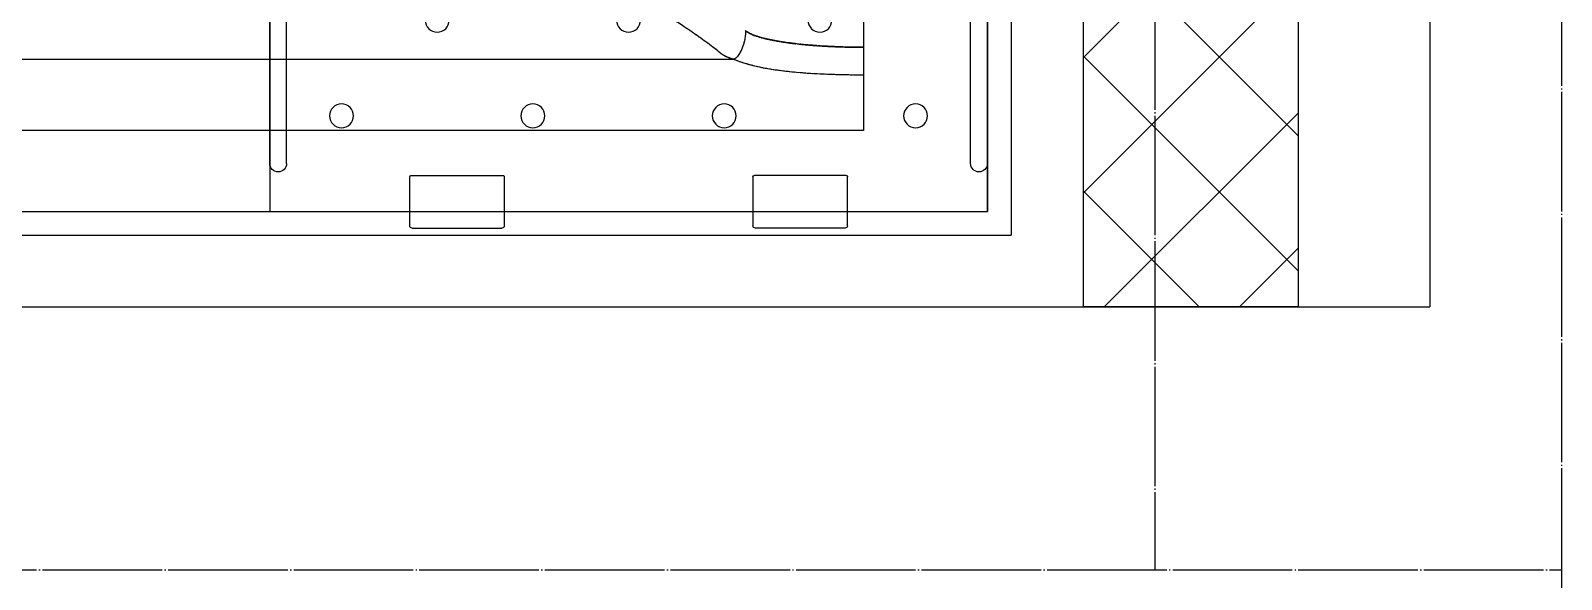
# Model space of a CAD drawing. Header units: millimetres. Extents: x 18456 to 179493, y -203649 to 469211.
# Drawn here: x 121054 to 121694, y -36875 to -36645 of the extents above; entities that cross this region are included whole.
import ezdxf

# ---------------------------------------------------------------- set-up
doc = ezdxf.new("R2010")
doc.units = ezdxf.units.MM
doc.linetypes.add('X-평면도(기본형)$0$CEN', pattern=[52.5, 50, -1, 0.5, -1])
doc.linetypes.add('X-평면도(기본형)$0$HIDDENX2', pattern=[0.75, 0.5, -0.25])
for name, color, linetype, true_color in [('X-평면도(기본형)$0$40HAT', 9, 'Continuous', 0x808080), ('X-평면도(기본형)$0$CEN', 1, 'X-평면도(기본형)$0$CEN', 0xff0000), ('X-평면도(기본형)$0$FIN', 9, 'Continuous', 0x808080), ('X-평면도(기본형)$0$FUR', 6, 'Continuous', 0xff00ff), ('X-평면도(기본형)$0$MC', 7, 'Continuous', 0x7f7fff), ('X-평면도(기본형)$0$W1', 2, 'Continuous', 0xffff00), ('X-평면도(기본형)$0$W2', 3, 'Continuous', 0x00ff00)]:
    doc.layers.add(name, color=color, linetype=linetype, true_color=true_color)

# ---------------------------------------------------------------- blocks, each defined once
blk = doc.blocks.new('X-평면도(기본형)$0$코너  선반')
at = {"layer": 'X-평면도(기본형)$0$FUR'}
for p, q in [((506927.8, 180420.77), (506927.8, 180400.27)), ((506928.8, 180421.77), (506966.3, 180421.77)), ((506928.8, 180421.77), (506966.3, 180421.77)), ((506967.3, 180400.27), (506967.3, 180420.77)), ((507071.3, 180400.27), (507071.3, 180420.77)), ((507109.8, 180421.77), (507072.3, 180421.77)), ((507109.8, 180421.77), (507072.3, 180421.77)), ((507110.8, 180420.77), (507110.8, 180400.27)), ((506869.3, 180298.27), (506869.3, 180414.77)), ((506869.3, 180414.77), (506927.8, 180414.77)), ((506967.3, 180414.77), (507071.3, 180414.77)), ((507110.8, 180414.77), (507169.3, 180414.77)), ((507169.3, 180298.27), (507169.3, 180414.77)), ((506928.3, 180399.77), (506966.8, 180399.77)), ((507110.3, 180399.77), (507071.8, 180399.77)), ((506872.8, 180294.77), (507165.8, 180294.77))]:
    blk.add_line(p, q, dxfattribs=at)
at = {"layer": 'X-평면도(기본형)$0$FUR', "color": 8, "true_color": 0x808080}
for p, q in [((506869.3, 180394.77), (506869.3, 180311.77)), ((506876.3, 180394.77), (506876.3, 180311.77)), ((507162.3, 180394.77), (507162.3, 180311.77)), ((507169.3, 180394.77), (507169.3, 180311.77)), ((507119.3, 180306.77), (506881.3, 180306.77)), ((507119.3, 180306.77), (507157.3, 180306.77)), ((507119.3, 180299.77), (506881.3, 180299.77)), ((507119.3, 180299.77), (507157.3, 180299.77))]:
    blk.add_line(p, q, dxfattribs=at)
for centre in [(506899.3, 180374.77), (506979.3, 180374.77), (507059.3, 180374.77), (507139.3, 180374.77), (506939.3, 180334.77), (507019.3, 180334.77), (507099.3, 180334.77)]:
    blk.add_circle(centre, 5, dxfattribs=at)
at = {"layer": 'X-평면도(기본형)$0$FUR'}
for centre, radius, start, end in [((506928.8, 180420.77), 1, 90, 180), ((506966.3, 180420.77), 1, 0, 90), ((507072.3, 180420.77), 1, 90, 180), ((507109.8, 180420.77), 1, 0, 90), ((506928.3, 180400.27), 0.5, 180, 270), ((506966.8, 180400.27), 0.5, 270, 0), ((507071.8, 180400.27), 0.5, 180, 270), ((507110.3, 180400.27), 0.5, 270, 0), ((506872.8, 180298.27), 3.5, 180, 270), ((507165.8, 180298.27), 3.5, 270, 0)]:
    blk.add_arc(centre, radius, start, end, dxfattribs=at)
at = {"layer": 'X-평면도(기본형)$0$FUR', "color": 8, "true_color": 0x808080}
for centre, radius, start, end in [((506872.8, 180394.77), 3.5, 0, 180), ((507165.8, 180394.77), 3.5, 0, 180), ((506881.3, 180311.77), 12, 180, 270), ((506881.3, 180311.77), 5, 180, 270), ((507157.3, 180311.77), 5, 270, 0), ((507157.3, 180311.77), 12, 270, 0)]:
    blk.add_arc(centre, radius, start, end, dxfattribs=at)
blk = doc.blocks.new('X-평면도(기본형)$0$SB1703 1500')
at = {"layer": 'X-평면도(기본형)$0$FUR', "color": 8, "linetype": 'X-평면도(기본형)$0$HIDDENX2', "ltscale": 2, "true_color": 0x808080}
for points, degree in [([(0, 800), (0, 299.01), (0, 165.65), (0, 0)], 3), ([(1500, 800), (750, 800), (0, 800)], 2), ([(51.85, 742.96), (51.85, 754.52), (51.85, 766.08)], 2), ([(51.85, 766.08), (78.99, 766.08), (106.13, 766.08)], 2), ([(106.13, 766.08), (692.17, 766.08), (1278.21, 766.08)], 2), ([(51.85, 736.98), (51.85, 739.97), (51.85, 742.96)], 2), ([(51.85, 733.75), (51.85, 735.37), (51.85, 736.98)], 2), ([(106.13, 736.37), (109.28, 735.43), (110.71, 734.41)], 2), ([(106.13, 736.37), (496.82, 736.37), (887.51, 736.37), (1278.21, 736.37)], 3), ([(51.85, 731.31), (51.85, 732.53), (51.85, 733.75)], 2), ([(51.85, 731.31), (51.86, 731.31), (51.87, 731.31), (51.88, 731.31)], 3), ([(51.85, 400), (51.85, 565.65), (51.85, 731.31)], 2), ([(110.73, 734.41), (136.91, 713.31), (182.14, 692.84)], 2)]:
    blk.add_open_spline(points, degree=degree, dxfattribs=at)
at = {"layer": 'X-평면도(기본형)$0$FUR'}
for points, degree in [([(0, 800), (0, 299.01), (0, 165.65), (0, 0)], 3), ([(1500, 800), (750, 800), (0, 800)], 2), ([(51.85, 742.96), (51.85, 754.52), (51.85, 766.08)], 2), ([(51.85, 766.08), (78.99, 766.08), (106.13, 766.08)], 2), ([(106.13, 766.08), (692.17, 766.08), (1278.21, 766.08)], 2), ([(51.85, 736.98), (51.85, 739.97), (51.85, 742.96)], 2), ([(51.85, 733.75), (51.85, 735.37), (51.85, 736.98)], 2), ([(51.85, 731.31), (51.85, 732.53), (51.85, 733.75)], 2), ([(51.85, 731.31), (51.86, 731.31), (51.87, 731.31), (51.88, 731.31)], 3), ([(51.85, 400), (51.85, 565.65), (51.85, 731.31)], 2)]:
    blk.add_open_spline(points, degree=degree, dxfattribs=at)
at = {"layer": 'X-평면도(기본형)$0$FUR', "color": 8, "linetype": 'X-평면도(기본형)$0$HIDDENX2', "ltscale": 2, "true_color": 0x808080}
for points, knots in [([(51.85, 742.96), (57.25, 742.96), (62.76, 742.85), (73.42, 742.4), (78.61, 742.04), (88.23, 740.98), (92.67, 740.26), (100.4, 738.48), (103.69, 737.41), (106.13, 736.37)], [0, 0, 0, 0, 0.25, 0.25, 0.5, 0.5, 0.75, 0.75, 1, 1, 1, 1]), ([(103.32, 733.4), (103.69, 734.1), (104.09, 734.71), (104.81, 735.57), (105.13, 735.85), (105.5, 736.08), (105.54, 736.1), (105.58, 736.12)], [0, 0, 0, 0, 0.533917, 0.533917, 0.952777, 0.952777, 1, 1, 1, 1]), ([(105.58, 736.12), (105.58, 736.12), (105.58, 736.12), (105.77, 736.22), (105.94, 736.3), (106.13, 736.37)], [0, 0, 0, 0, 0.001044, 0.001044, 1, 1, 1, 1]), ([(101.1, 724.32), (100.98, 724.43), (100.73, 724.66), (100.09, 725.11), (99.08, 725.67), (97.49, 726.34), (95.54, 727), (93.21, 727.63), (90.52, 728.24), (87.5, 728.8), (84.16, 729.33), (80.55, 729.79), (76.72, 730.2), (72.71, 730.55), (68.59, 730.83), (64.39, 731.05), (60.18, 731.2), (56.69, 731.27), (53.92, 731.3), (52.56, 731.31), (51.88, 731.31)], [0, 0, 0, 0, 0.029082, 0.058561, 0.118627, 0.180057, 0.242671, 0.306265, 0.37061, 0.435462, 0.500564, 0.565653, 0.630465, 0.694736, 0.758216, 0.820675, 0.881907, 0.941729, 0.970942, 1, 1, 1, 1]), ([(51.88, 731.31), (57.71, 731.31), (63.59, 731.13), (74.56, 730.44), (79.69, 729.93), (88.61, 728.66), (92.38, 727.9), (98.15, 726.21), (100.14, 725.29), (101.13, 724.33)], [0, 0, 0, 0, 0.249692, 0.249692, 0.499795, 0.499795, 0.749897, 0.749897, 1, 1, 1, 1]), ([(101.55, 728.63), (101.55, 728.65), (101.8, 729.71), (102.29, 731.16), (102.78, 732.3), (102.93, 732.62)], [0, 0, 0, 0, 0.011391, 0.689509, 1, 1, 1, 1]), ([(102.93, 732.62), (102.97, 732.7), (103.1, 732.97), (103.23, 733.23), (103.32, 733.4), (103.32, 733.4), (103.32, 733.4)], [0, 0, 0, 0, 0.310158, 0.998928, 0.998928, 1, 1, 1, 1]), ([(101.13, 724.33), (101.13, 724.34), (101.13, 724.35), (101.13, 724.39), (101.13, 724.41), (101.13, 724.47), (101.13, 724.51), (101.13, 724.63), (101.13, 724.72), (101.13, 724.97), (101.13, 725.13), (101.15, 725.66), (101.16, 726), (101.26, 727.18), (101.39, 727.94), (101.55, 728.62), (101.55, 728.63)], [0, 0, 0, 0, 0.006638, 0.006638, 0.019945, 0.019945, 0.046637, 0.046637, 0.100299, 0.100299, 0.209181, 0.209181, 0.438835, 0.438835, 0.993608, 1, 1, 1, 1])]:
    blk.add_open_spline(points, degree=3, knots=knots, dxfattribs=at)
at = {"layer": 'X-평면도(기본형)$0$FUR', "color": 8, "true_color": 0x808080}
for points, knots in [([(51.85, 742.96), (57.25, 742.96), (62.76, 742.85), (73.42, 742.4), (78.61, 742.04), (88.23, 740.98), (92.67, 740.26), (100.4, 738.48), (103.69, 737.41), (106.13, 736.37)], [0, 0, 0, 0, 0.25, 0.25, 0.5, 0.5, 0.75, 0.75, 1, 1, 1, 1]), ([(103.32, 733.4), (103.69, 734.1), (104.09, 734.71), (104.81, 735.57), (105.13, 735.85), (105.5, 736.08), (105.54, 736.1), (105.58, 736.12)], [0, 0, 0, 0, 0.533917, 0.533917, 0.952777, 0.952777, 1, 1, 1, 1]), ([(105.58, 736.12), (105.58, 736.12), (105.58, 736.12), (105.77, 736.22), (105.94, 736.3), (106.13, 736.37)], [0, 0, 0, 0, 0.001044, 0.001044, 1, 1, 1, 1]), ([(101.1, 724.32), (100.98, 724.43), (100.73, 724.66), (100.09, 725.11), (99.08, 725.67), (97.49, 726.34), (95.54, 727), (93.21, 727.63), (90.52, 728.24), (87.5, 728.8), (84.16, 729.33), (80.55, 729.79), (76.72, 730.2), (72.71, 730.55), (68.59, 730.83), (64.39, 731.05), (60.18, 731.2), (56.69, 731.27), (53.92, 731.3), (52.56, 731.31), (51.88, 731.31)], [0, 0, 0, 0, 0.029082, 0.058561, 0.118627, 0.180057, 0.242671, 0.306265, 0.37061, 0.435462, 0.500564, 0.565653, 0.630465, 0.694736, 0.758216, 0.820675, 0.881907, 0.941729, 0.970942, 1, 1, 1, 1]), ([(51.88, 731.31), (57.71, 731.31), (63.59, 731.13), (74.56, 730.44), (79.69, 729.93), (88.61, 728.66), (92.38, 727.9), (98.15, 726.21), (100.14, 725.29), (101.13, 724.33)], [0, 0, 0, 0, 0.249692, 0.249692, 0.499795, 0.499795, 0.749897, 0.749897, 1, 1, 1, 1]), ([(101.55, 728.63), (101.55, 728.65), (101.8, 729.71), (102.29, 731.16), (102.78, 732.3), (102.93, 732.62)], [0, 0, 0, 0, 0.011391, 0.689509, 1, 1, 1, 1]), ([(102.93, 732.62), (102.97, 732.7), (103.1, 732.97), (103.23, 733.23), (103.32, 733.4), (103.32, 733.4), (103.32, 733.4)], [0, 0, 0, 0, 0.310158, 0.998928, 0.998928, 1, 1, 1, 1]), ([(101.13, 724.33), (101.13, 724.34), (101.13, 724.35), (101.13, 724.39), (101.13, 724.41), (101.13, 724.47), (101.13, 724.51), (101.13, 724.63), (101.13, 724.72), (101.13, 724.97), (101.13, 725.13), (101.15, 725.66), (101.16, 726), (101.26, 727.18), (101.39, 727.94), (101.55, 728.62), (101.55, 728.63)], [0, 0, 0, 0, 0.006638, 0.006638, 0.019945, 0.019945, 0.046637, 0.046637, 0.100299, 0.100299, 0.209181, 0.209181, 0.438835, 0.438835, 0.993608, 1, 1, 1, 1])]:
    blk.add_open_spline(points, degree=3, knots=knots, dxfattribs=at)
for points, degree in [([(106.13, 736.37), (109.28, 735.43), (110.71, 734.41)], 2), ([(106.13, 736.37), (496.82, 736.37), (887.51, 736.37), (1278.21, 736.37)], 3), ([(110.73, 734.41), (136.91, 713.31), (182.14, 692.84)], 2)]:
    blk.add_open_spline(points, degree=degree, dxfattribs=at)
blk = doc.blocks.new('X-평면도(기본형)$0$ba18601500')
at = {"layer": 'X-평면도(기본형)$0$MC'}
blk.add_lwpolyline([(0, -1860), (0, 0), (1500, 0), (1500, -1860)], close=True, dxfattribs=at)
at = {"layer": 'X-평면도(기본형)$0$FUR', "xscale": -1, "rotation": 180}
blk.add_blockref('X-평면도(기본형)$0$SB1703 1500', (0, -1060), dxfattribs=at)
at = {"layer": 'X-평면도(기본형)$0$FUR', "rotation": 180}
blk.add_blockref('X-평면도(기본형)$0$코너  선반', (507169.3, 178554.77), dxfattribs=at)

msp = doc.modelspace()

# ---------------------------------------------------------------- hatches: boundary and pattern name
at = {"layer": 'X-평면도(기본형)$0$40HAT'}
h = msp.add_hatch(dxfattribs=at)
h.set_pattern_fill('H3', color=256, scale=40, style=0, pattern_type=2)
h.set_pattern_definition([(315, (-431264.733, -191964.843), (28.2842712, 28.2842712), []), (45, (-431264.733, -191964.843), (-28.2842712, 28.2842712), [])])
h.paths.add_polyline_path([(121584.38, -36760.57), (121494.38, -36760.57), (121494.38, -34820.57), (119824.38, -34820.57), (119824.38, -34200.57), (118644.38, -34200.57), (118644.38, -35770.57), (118534.38, -35770.57), (118534.38, -34110.57), (119914.38, -34110.57), (119914.38, -34730.57), (121584.38, -34730.57)], flags=0)

# ---------------------------------------------------------------- linework, layer by layer
at = {"layer": 'X-평면도(기본형)$0$CEN'}
for p, q in [((121694.38, -33310.57), (121694.38, -43320.57)), ((121524.38, -34790.57), (121524.38, -36870.57)), ((119694.38, -36870.57), (121694.38, -36870.57))]:
    msp.add_line(p, q, dxfattribs=at)
at = {"layer": 'X-평면도(기본형)$0$FIN'}
for p in [(121464.38, -34850.57), (119944.38, -36730.57)]:
    msp.add_line(p, (121464.38, -36730.57), dxfattribs=at)
at = {"layer": 'X-평면도(기본형)$0$W1'}
for p in [(121639.38, -34460.57), (119804.38, -36760.57)]:
    msp.add_line(p, (121639.38, -36760.57), dxfattribs=at)
at = {"layer": 'X-평면도(기본형)$0$W2'}
for p, q in [((121584.38, -34730.57), (121584.38, -36760.57)), ((121494.38, -34820.57), (121494.38, -36760.57)), ((121584.38, -36760.57), (121494.38, -36760.57))]:
    msp.add_line(p, q, dxfattribs=at)

# ---------------------------------------------------------------- block references
at = {"xscale": -1}
msp.add_blockref('X-평면도(기본형)$0$ba18601500', (121454.38, -34860.57), dxfattribs=at)

doc.saveas('drawing.dxf')
